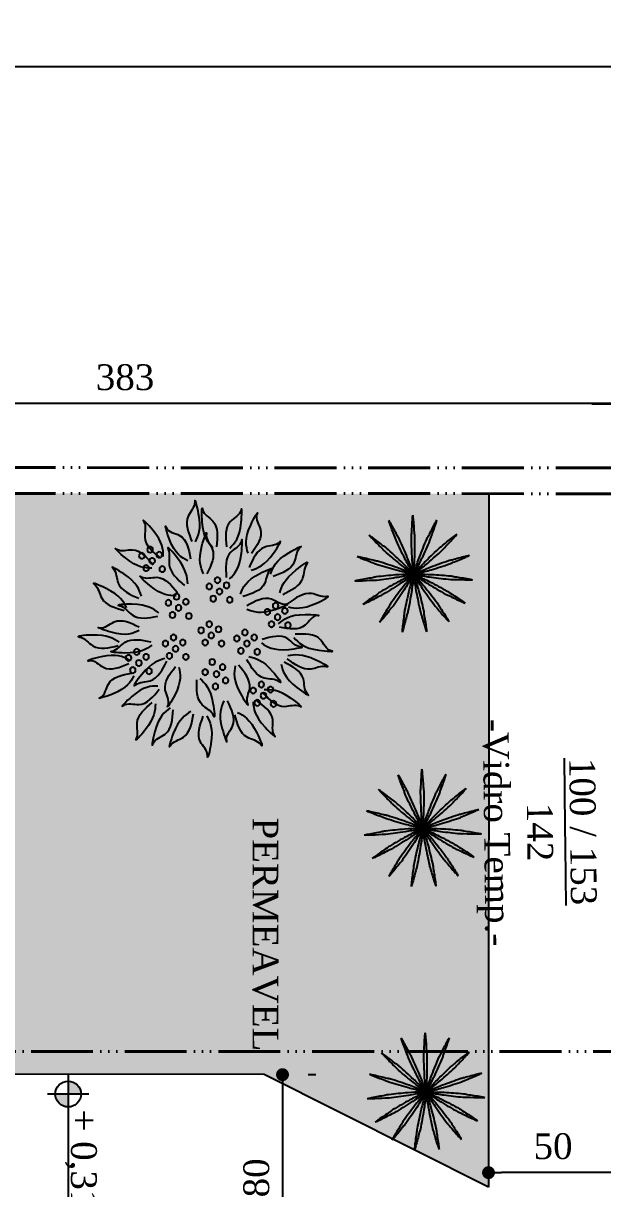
# Model space of a CAD drawing. Header units: centimetres. Extents: x -48696 to 156237, y -5617 to 29024.
# Drawn here: x 80118.1 to 80342.6, y 15266.9 to 15718.5 of the extents above; entities that cross this region are included whole.
import ezdxf

# ---------------------------------------------------------------- set-up
doc = ezdxf.new("R2010")
doc.units = ezdxf.units.CM
doc.linetypes.add('ACAD_ISO06W100', pattern=[36, 24, -3, 0, -3, 0, -3, 0, -3])
for name, color, linetype, lineweight in [('Corte Planta', 4, 'ACAD_ISO06W100', 40), ('Hachura', 1, 'Continuous', 9), ('Portas - Janelas', 2, 'Continuous', 20)]:
    doc.layers.add(name, color=color, linetype=linetype, lineweight=lineweight)
for name, color, linetype in [('Hachuria - Moveis', 1, 'Continuous'), ('MOLHO', 114, 'Continuous'), ('paisajismo', 7, 'Continuous'), ('PN010', 1, 'Continuous'), ('Portas-Cotas', 2, 'Continuous'), ('Texto', 2, 'Continuous')]:
    doc.layers.add(name, color=color, linetype=linetype)
doc.styles.add('Valéria', font='romantic.ttf', dxfattribs={"height": 10})
doc.dimstyles.new('Cota - 50', dxfattribs={"dimtxt": 10, "dimasz": 5, "dimexe": 10, "dimexo": 20, "dimgap": 5, "dimtad": 1, "dimtxsty": 'Valéria', "dimblk": 'DOT', "dimcen": 0, "dimclrd": 12, "dimclre": 12, "dimclrt": 2, "dimazin": 2, "dimtfac": 1, "dimtix": 1, "dimtmove": 0, "dimatfit": 3, "dimldrblk": 'DOT', "dimfxl": 1, "dimarcsym": 0})

# ---------------------------------------------------------------- blocks, each defined once
blk = doc.blocks.new('A$C375069E9')
at = {"layer": 'paisajismo', "color": 221}
for centre in [(1.295, 2.06), (0.523, 1.919), (1.375, 1.959), (1.436, 2.03), (1.486, 1.939), (0.603, 1.819), (0.663, 1.889), (1.305, 1.899), (1.426, 1.859), (0.533, 1.759), (0.653, 1.719), (0.713, 1.799), (1.034, 1.759), (1.175, 1.729), (1.044, 1.598), (1.115, 1.658), (1.225, 1.638), (1.165, 1.558), (1.546, 1.488), (0.693, 1.348), (0.753, 1.448), (0.814, 1.358), (0.884, 1.418), (1.115, 1.408), (1.255, 1.378), (1.626, 1.388), (1.687, 1.458), (1.737, 1.368), (0.834, 1.247), (0.934, 1.317), (1.125, 1.247), (1.195, 1.307), (1.305, 1.287), (1.556, 1.327), (1.677, 1.287), (1.245, 1.207), (0.984, 1.057), (1.125, 1.027), (1.386, 1.087), (1.526, 1.057), (0.994, 0.896), (1.064, 0.956), (1.175, 0.936), (1.396, 0.926), (1.466, 0.986), (1.576, 0.966), (1.115, 0.856), (1.516, 0.886), (1.847, 0.826), (1.988, 0.796), (0.844, 0.696), (0.984, 0.666), (1.857, 0.666), (1.927, 0.726), (2.038, 0.706), (0.924, 0.595), (1.034, 0.575), (1.978, 0.625), (0.854, 0.535), (0.974, 0.495)]:
    blk.add_circle(centre, 0.0284, dxfattribs=at)
at = {"layer": 'paisajismo', "color": 124}
for points in [[(1.176, 2.118), (1.049, 2.364), (1.042, 2.49), (1.043, 2.485), (1.153, 2.379), (1.207, 2.133)], [(0.998, 2.06), (0.956, 2.334), (0.888, 2.44), (0.889, 2.435), (0.863, 2.285), (0.965, 2.054)], [(1.475, 2.065), (1.512, 2.34), (1.578, 2.447), (1.577, 2.442), (1.606, 2.292), (1.509, 2.06)], [(1.308, 1.969), (1.401, 2.229), (1.391, 2.355), (1.391, 2.35), (1.296, 2.23), (1.275, 1.979)], [(0.664, 1.826), (0.579, 2.089), (0.495, 2.183), (0.497, 2.179), (0.495, 2.026), (0.632, 1.814)], [(0.912, 1.994), (0.683, 2.149), (0.616, 2.257), (0.62, 2.253), (0.767, 2.212), (0.932, 2.022)], [(1.122, 1.799), (1.058, 2.068), (1.082, 2.193), (1.082, 2.187), (1.163, 2.058), (1.156, 1.806)], [(1.614, 1.981), (1.84, 2.142), (1.904, 2.25), (1.9, 2.247), (1.754, 2.203), (1.593, 2.009)], [(1.798, 1.89), (2.008, 2.07), (2.062, 2.185), (2.059, 2.181), (1.917, 2.123), (1.775, 1.916)], [(1.453, 1.657), (1.451, 1.934), (1.501, 2.049), (1.5, 2.044), (1.55, 1.9), (1.487, 1.656)], [(0.543, 1.718), (0.292, 1.836), (0.209, 1.931), (0.213, 1.928), (0.366, 1.911), (0.558, 1.749)], [(0.988, 1.675), (0.841, 1.91), (0.737, 1.981), (0.74, 1.977), (0.775, 1.828), (0.959, 1.656)], [(1.836, 1.699), (2.004, 1.919), (2.114, 1.98), (2.111, 1.977), (2.062, 1.832), (1.862, 1.678)], [(1.602, 1.593), (1.803, 1.784), (1.851, 1.901), (1.848, 1.896), (1.709, 1.832), (1.578, 1.618)], [(0.438, 1.564), (0.237, 1.755), (0.118, 1.797), (0.122, 1.794), (0.194, 1.659), (0.415, 1.539)], [(2.005, 1.668), (2.28, 1.695), (2.39, 1.758), (2.385, 1.756), (2.236, 1.791), (2.001, 1.702)], [(0.896, 1.541), (0.624, 1.594), (0.52, 1.667), (0.525, 1.665), (0.677, 1.685), (0.903, 1.575)], [(1.751, 1.486), (2.002, 1.603), (2.129, 1.605), (2.124, 1.604), (2.013, 1.498), (1.765, 1.455)], [(2.053, 1.488), (2.306, 1.601), (2.432, 1.601), (2.427, 1.6), (2.315, 1.496), (2.066, 1.456)], [(0.553, 1.432), (0.276, 1.415), (0.158, 1.46), (0.163, 1.459), (0.305, 1.517), (0.551, 1.466)], [(2.055, 1.326), (2.31, 1.218), (2.436, 1.221), (2.431, 1.222), (2.317, 1.323), (2.067, 1.357)], [(0.405, 1.262), (0.131, 1.304), (0.009, 1.27), (0.015, 1.27), (0.151, 1.2), (0.401, 1.228)], [(0.773, 1.195), (0.528, 1.324), (0.402, 1.332), (0.407, 1.33), (0.513, 1.219), (0.758, 1.164)], [(1.8, 1.231), (2.076, 1.215), (2.195, 1.26), (2.189, 1.259), (2.047, 1.316), (1.801, 1.265)], [(2.115, 1.151), (2.39, 1.183), (2.511, 1.145), (2.506, 1.145), (2.367, 1.08), (2.118, 1.117)], [(0.447, 1.106), (0.23, 0.934), (0.107, 0.902), (0.112, 0.905), (0.195, 1.033), (0.426, 1.133)], [(1.701, 1.076), (1.958, 0.973), (2.046, 0.883), (2.041, 0.885), (1.889, 0.894), (1.687, 1.045)], [(1.928, 1.076), (2.139, 0.896), (2.26, 0.861), (2.255, 0.863), (2.177, 0.995), (1.949, 1.102)], [(0.483, 0.904), (0.251, 0.752), (0.126, 0.732), (0.131, 0.734), (0.226, 0.854), (0.465, 0.933)], [(0.883, 0.989), (0.609, 0.948), (0.503, 0.88), (0.508, 0.882), (0.658, 0.855), (0.889, 0.956)], [(1.585, 0.962), (1.685, 0.704), (1.775, 0.615), (1.772, 0.62), (1.766, 0.772), (1.617, 0.976)], [(0.969, 0.852), (0.812, 0.624), (0.705, 0.557), (0.708, 0.561), (0.75, 0.708), (0.941, 0.872)], [(1.972, 0.836), (2.229, 0.733), (2.317, 0.642), (2.312, 0.645), (2.16, 0.653), (1.958, 0.804)], [(0.524, 0.758), (0.266, 0.658), (0.177, 0.569), (0.181, 0.571), (0.334, 0.578), (0.537, 0.726)], [(0.698, 0.783), (0.595, 0.526), (0.504, 0.438), (0.507, 0.442), (0.516, 0.595), (0.667, 0.796)], [(1.098, 0.722), (1.022, 0.455), (1.04, 0.33), (1.041, 0.335), (1.128, 0.461), (1.131, 0.713)], [(1.416, 0.791), (1.501, 0.528), (1.488, 0.402), (1.487, 0.407), (1.396, 0.53), (1.383, 0.782)], [(1.856, 0.722), (1.956, 0.464), (2.046, 0.374), (2.043, 0.379), (2.037, 0.532), (1.888, 0.735)], [(1.244, 0.6), (1.226, 0.324), (1.271, 0.206), (1.27, 0.211), (1.328, 0.353), (1.278, 0.599)], [(1.582, 0.621), (1.799, 0.449), (1.858, 0.337), (1.854, 0.341), (1.71, 0.393), (1.56, 0.595)], [(0.798, 0.546), (0.619, 0.335), (0.583, 0.214), (0.585, 0.218), (0.717, 0.297), (0.825, 0.524)], [(0.953, 0.499), (0.985, 0.224), (0.947, 0.103), (0.948, 0.108), (0.882, 0.247), (0.919, 0.496)], [(1.466, 0.475), (1.657, 0.274), (1.699, 0.155), (1.696, 0.159), (1.561, 0.231), (1.441, 0.452)], [(1.128, 0.401), (1.199, 0.134), (1.18, 0.009), (1.179, 0.014), (1.094, 0.142), (1.095, 0.393)]]:
    blk.add_spline(points, degree=3, dxfattribs=at)
blk = doc.blocks.new('MOLHO2')
for points in [[(-0.063, 0.454, -0.04965), (-0.063, 0.499, -0.013329), (-0.067, 0.668, -0.009979), (-0.066, 0.719, -0.607526)], [(-0.021, 0.458, 0.04965), (-0.03, 0.502, 0.013329), (-0.056, 0.669, 0.009979), (-0.066, 0.719, 0.607526)], [(-0.205, 0.41, 0.04965), (-0.231, 0.447, 0.013329), (-0.323, 0.589, 0.009979), (-0.353, 0.63, 0.607526)], [(-0.242, 0.389, -0.04965), (-0.26, 0.431, -0.013329), (-0.333, 0.583, -0.009979), (-0.353, 0.63, -0.607526)], [(0.127, 0.44, -0.04965), (0.146, 0.482, -0.013329), (0.21, 0.638, -0.009979), (0.232, 0.684, -0.607526)], [(0.167, 0.427, 0.04965), (0.177, 0.471, 0.013329), (0.221, 0.634, 0.009979), (0.232, 0.684, 0.607526)], [(-0.354, 0.291, 0.04965), (-0.393, 0.314, 0.013329), (-0.535, 0.406, 0.009979), (-0.579, 0.432, 0.607526)], [(-0.379, 0.257, -0.04965), (-0.413, 0.288, -0.013329), (-0.542, 0.397, -0.009979), (-0.579, 0.432, -0.607526)], [(0, 0, -0.009979), (-0.01, 0.05, -0.013329), (-0.037, 0.217, -0.009462), (-0.063, 0.454, -0.009462)], [(0, 0, 0.009979), (0.001, 0.051, 0.013329), (-0.004, 0.22, 0.009462), (-0.021, 0.458, 0.009462)], [(0, 0, -0.009979), (0.011, 0.05, -0.013329), (0.055, 0.213, -0.009462), (0.127, 0.44, -0.009462)], [(0.295, 0.35, -0.04965), (0.329, 0.381, -0.013329), (0.452, 0.497, -0.009979), (0.49, 0.531, -0.607526)], [(0.326, 0.322, 0.04965), (0.353, 0.358, 0.013329), (0.46, 0.49, 0.009979), (0.49, 0.531, 0.607526)], [(0, 0, 0.009979), (-0.037, 0.035, 0.013329), (-0.166, 0.144, 0.009462), (-0.354, 0.291, 0.009462)], [(0, 0, -0.009979), (-0.03, 0.041, -0.013329), (-0.122, 0.183, -0.009462), (-0.242, 0.389, -0.009462)], [(0, 0, 0.009979), (-0.02, 0.047, 0.013329), (-0.093, 0.199, 0.009462), (-0.205, 0.41, 0.009462)], [(0, 0, 0.009979), (0.022, 0.046, 0.013329), (0.086, 0.202, 0.009462), (0.167, 0.427, 0.009462)], [(0, 0, -0.009979), (0.03, 0.041, -0.013329), (0.137, 0.172, -0.009462), (0.295, 0.35, -0.009462)], [(0, 0, 0.009979), (0.038, 0.033, 0.013329), (0.161, 0.15, 0.009462), (0.326, 0.322, 0.009462)], [(0.412, 0.2, -0.04965), (0.455, 0.214, -0.013329), (0.615, 0.271, -0.009979), (0.664, 0.285, -0.607526)], [(0.429, 0.161, 0.04965), (0.469, 0.183, 0.013329), (0.619, 0.26, 0.009979), (0.664, 0.285, 0.607526)], [(-0.451, 0.08, -0.04965), (-0.494, 0.095, -0.013329), (-0.656, 0.143, -0.009979), (-0.705, 0.159, -0.607526)], [(-0.442, 0.121, 0.04965), (-0.487, 0.127, 0.013329), (-0.654, 0.154, 0.009979), (-0.705, 0.159, 0.607526)], [(0, 0, -0.009979), (-0.044, 0.026, -0.013329), (-0.186, 0.118, -0.009462), (-0.379, 0.257, -0.009462)], [(0, 0, -0.009979), (0.044, 0.025, -0.013329), (0.195, 0.102, -0.009462), (0.412, 0.2, -0.009462)], [(0, 0, 0.009979), (0.049, 0.015, 0.013329), (0.208, 0.071, 0.009462), (0.429, 0.161, 0.009462)], [(0, 0, -0.009979), (-0.051, 0.006, -0.013329), (-0.218, 0.032, -0.009462), (-0.451, 0.08, -0.009462)], [(0, 0, 0.009979), (-0.048, 0.017, 0.013329), (-0.21, 0.064, 0.009462), (-0.442, 0.121, 0.009462)], [(0, 0, -0.009979), (0.051, 0.005, -0.013329), (0.22, 0.014, -0.009462), (0.458, 0.015, -0.009462)], [(0.458, 0.015, -0.04965), (0.503, 0.01, -0.013329), (0.672, -0.003, -0.009979), (0.722, -0.009, -0.607526)], [(-0.453, -0.069, 0.04965), (-0.496, -0.082, 0.013329), (-0.66, -0.126, 0.009979), (-0.708, -0.141, 0.607526)], [(-0.445, -0.11, -0.04965), (-0.49, -0.114, -0.013329), (-0.658, -0.137, -0.009979), (-0.708, -0.141, -0.607526)], [(0, 0, 0.009979), (-0.051, -0.004, 0.013329), (-0.218, -0.027, 0.009462), (-0.453, -0.069, 0.009462)], [(0, 0, -0.009979), (-0.048, -0.015, -0.013329), (-0.212, -0.059, -0.009462), (-0.445, -0.11, -0.009462)], [(0, 0, 0.009979), (-0.045, -0.025, 0.013329), (-0.189, -0.113, 0.009462), (-0.386, -0.247, 0.009462)], [(0, 0, -0.009979), (-0.038, -0.034, -0.013329), (-0.17, -0.14, -0.009462), (-0.362, -0.281, -0.009462)], [(0, 0, 0.009979), (-0.031, -0.041, 0.013329), (-0.126, -0.18, 0.009462), (-0.252, -0.383, 0.009462)], [(0, 0, -0.009979), (-0.021, -0.046, -0.013329), (-0.098, -0.197, -0.009462), (-0.216, -0.404, -0.009462)], [(0, 0, 0.009979), (-0.012, -0.05, 0.013329), (-0.042, -0.216, 0.009462), (-0.075, -0.452, 0.009462)], [(0, 0, -0.009979), (0, -0.051, -0.013329), (-0.009, -0.22, -0.009462), (-0.033, -0.457, -0.009462)], [(0, 0, -0.009979), (0.038, -0.034, -0.013329), (0.157, -0.154, -0.009462), (0.318, -0.33, -0.009462)], [(0, 0, 0.009979), (0.05, -0.006, 0.013329), (0.219, -0.019, 0.009462), (0.457, -0.027, 0.009462)], [(0, 0, 0.009979), (0.044, -0.026, 0.013329), (0.192, -0.107, 0.009462), (0.407, -0.211, 0.009462)], [(0, 0, -0.009979), (0.048, -0.016, -0.013329), (0.206, -0.077, -0.009462), (0.425, -0.172, -0.009462)], [(0, 0, 0.009979), (0.029, -0.042, 0.013329), (0.132, -0.176, 0.009462), (0.286, -0.358, 0.009462)], [(0, 0, 0.009979), (0.01, -0.05, 0.013329), (0.049, -0.214, 0.009462), (0.116, -0.443, 0.009462)], [(0, 0, -0.009979), (0.02, -0.047, -0.013329), (0.081, -0.205, -0.009462), (0.156, -0.431, -0.009462)], [(0.457, -0.027, 0.04965), (0.503, -0.023, 0.013329), (0.672, -0.014, 0.009979), (0.722, -0.009, 0.607526)], [(-0.386, -0.247, 0.04965), (-0.42, -0.277, 0.013329), (-0.552, -0.383, 0.009979), (-0.59, -0.417, 0.607526)], [(-0.362, -0.281, -0.04965), (-0.401, -0.304, -0.013329), (-0.545, -0.392, -0.009979), (-0.59, -0.417, -0.607526)], [(0.407, -0.211, 0.04965), (0.45, -0.225, 0.013329), (0.608, -0.286, 0.009979), (0.656, -0.302, 0.607526)], [(0.425, -0.172, -0.04965), (0.464, -0.195, -0.013329), (0.612, -0.276, -0.009979), (0.656, -0.302, -0.607526)], [(-0.252, -0.383, 0.04965), (-0.271, -0.424, 0.013329), (-0.348, -0.575, 0.009979), (-0.369, -0.621, 0.607526)], [(-0.216, -0.404, -0.04965), (-0.243, -0.441, -0.013329), (-0.338, -0.58, -0.009979), (-0.369, -0.621, -0.607526)], [(0.286, -0.358, 0.04965), (0.319, -0.389, 0.013329), (0.439, -0.509, 0.009979), (0.476, -0.543, 0.607526)], [(0.318, -0.33, -0.04965), (0.344, -0.367, -0.013329), (0.447, -0.501, -0.009979), (0.476, -0.543, -0.607526)], [(-0.075, -0.452, 0.04965), (-0.075, -0.497, 0.013329), (-0.084, -0.666, 0.009979), (-0.085, -0.717, 0.607526)], [(-0.033, -0.457, -0.04965), (-0.043, -0.501, -0.013329), (-0.073, -0.668, -0.009979), (-0.085, -0.717, -0.607526)], [(0.116, -0.443, 0.04965), (0.133, -0.485, 0.013329), (0.194, -0.643, 0.009979), (0.214, -0.69, 0.607526)], [(0.156, -0.431, -0.04965), (0.165, -0.475, -0.013329), (0.205, -0.64, -0.009979), (0.214, -0.69, -0.607526)]]:
    blk.add_lwpolyline(points, format="xyb")
blk = doc.blocks.new('VEG3')
at = {"layer": 'MOLHO', "xscale": 0.6290189251151159, "yscale": 0.6290189251151159, "zscale": 0.6290189251151159}
blk.add_blockref('MOLHO2', (-0.121, 0.0672), dxfattribs=at)
blk = doc.blocks.new('_Dot')
at = {"color": 0, "linetype": 'ByBlock', "lineweight": -2}
blk.add_line((-0.5, 0), (-1, 0), dxfattribs=at)
at = {"color": 0, "linetype": 'ByBlock', "const_width": 0.5}
blk.add_lwpolyline([(-0.25, 0, 1), (0.25, 0, 1)], format="xyb", close=True, dxfattribs=at)
blk = doc.blocks.new('*D1433')
at = {"color": 12, "lineweight": -2, "transparency": 16777216}
for p, q in [((80348.41, 15557.47), (80348.41, 15580.84)), ((80363.41, 15542.67), (80363.41, 15580.84)), ((80343.41, 15570.84), (80338.41, 15570.84)), ((80363.41, 15570.84), (80348.41, 15570.84)), ((80368.41, 15570.84), (80373.41, 15570.84))]:
    blk.add_line(p, q, dxfattribs=at)
at = {"layer": 'Defpoints', "color": 0, "transparency": 16777216}
for p in [(80348.41, 15570.84), (80348.41, 15537.47), (80363.41, 15522.67)]:
    blk.add_point(p, dxfattribs=at)
at = {"color": 12, "lineweight": -2, "transparency": 16777216, "xscale": 5, "yscale": 5, "zscale": 5}
blk.add_blockref('_Dot', (80348.41, 15570.84), dxfattribs=at)
at = {"color": 12, "lineweight": -2, "transparency": 16777216, "xscale": 5, "yscale": 5, "zscale": 5, "rotation": 180}
blk.add_blockref('_Dot', (80363.41, 15570.84), dxfattribs=at)
at = {"color": 2, "transparency": 16777216, "insert": (80355.91, 15581.03), "char_height": 10, "attachment_point": 5, "style": 'Valéria'}
blk.add_mtext('15', dxfattribs=at)
blk = doc.blocks.new('*D1408')
at = {"color": 12, "lineweight": -2, "transparency": 16777216}
for p, q in [((80298.4, 15287.51), (80298.4, 15283.14)), ((80348.4, 15287.48), (80348.4, 15283.14)), ((80343.4, 15273.14), (80303.4, 15273.14))]:
    blk.add_line(p, q, dxfattribs=at)
at = {"layer": 'Defpoints', "color": 0, "transparency": 16777216}
for p in [(80298.4, 15273.14), (80298.4, 15267.51), (80348.4, 15267.48)]:
    blk.add_point(p, dxfattribs=at)
at = {"color": 12, "lineweight": -2, "transparency": 16777216, "xscale": 5, "yscale": 5, "zscale": 5, "rotation": 180}
blk.add_blockref('_Dot', (80298.4, 15273.14), dxfattribs=at)
at = {"color": 12, "lineweight": -2, "transparency": 16777216, "xscale": 5, "yscale": 5, "zscale": 5}
blk.add_blockref('_Dot', (80348.4, 15273.14), dxfattribs=at)
at = {"color": 2, "transparency": 16777216, "insert": (80323.4, 15283.33), "char_height": 10, "attachment_point": 5, "style": 'Valéria'}
blk.add_mtext('50', dxfattribs=at)
blk = doc.blocks.new('*D1457')
at = {"color": 12, "lineweight": -2, "transparency": 16777216}
for p, q in [((80231.47, 15311.1), (80228.58, 15311.1)), ((80218.58, 15306.1), (80218.58, 15236.11)), ((80231.32, 15231.11), (80228.58, 15231.11))]:
    blk.add_line(p, q, dxfattribs=at)
at = {"layer": 'Defpoints', "color": 0, "transparency": 16777216}
for p in [(80211.47, 15311.1), (80211.32, 15231.11), (80218.58, 15231.11)]:
    blk.add_point(p, dxfattribs=at)
at = {"color": 12, "lineweight": -2, "transparency": 16777216, "xscale": 5, "yscale": 5, "zscale": 5}
for p, rotation in [((80218.58, 15311.1), 90), ((80218.58, 15231.11), 270)]:
    blk.add_blockref('_Dot', p, dxfattribs=dict(at, rotation=rotation))
at = {"color": 2, "transparency": 16777216, "insert": (80208.47, 15271.11), "char_height": 10, "attachment_point": 5, "rotation": 90, "style": 'Valéria'}
blk.add_mtext('80', dxfattribs=at)
blk = doc.blocks.new('*D1486')
at = {"color": 12, "lineweight": -2, "transparency": 16777216}
for p, q in [((79954.85, 15566.42), (79954.85, 15711.71)), ((82455.41, 15557.46), (82455.41, 15711.71)), ((79959.85, 15701.71), (82450.41, 15701.71))]:
    blk.add_line(p, q, dxfattribs=at)
at = {"layer": 'Defpoints', "color": 0, "transparency": 16777216}
for p in [(82455.41, 15701.71), (79954.85, 15546.42), (82455.41, 15537.46)]:
    blk.add_point(p, dxfattribs=at)
at = {"color": 12, "lineweight": -2, "transparency": 16777216, "xscale": 5, "yscale": 5, "zscale": 5, "rotation": 180}
blk.add_blockref('_Dot', (79954.85, 15701.71), dxfattribs=at)
at = {"color": 12, "lineweight": -2, "transparency": 16777216, "xscale": 5, "yscale": 5, "zscale": 5}
blk.add_blockref('_Dot', (82455.41, 15701.71), dxfattribs=at)
at = {"color": 2, "transparency": 16777216, "insert": (81205.13, 15711.91), "char_height": 10, "attachment_point": 5, "style": 'Valéria'}
blk.add_mtext('2500', dxfattribs=at)
blk = doc.blocks.new('*D1510')
at = {"color": 12, "lineweight": -2, "transparency": 16777216}
for p, q in [((79966.72, 15566.41), (79966.72, 15581.18)), ((80348.42, 15566.19), (80348.42, 15581.18)), ((80343.42, 15571.18), (79971.72, 15571.18))]:
    blk.add_line(p, q, dxfattribs=at)
at = {"layer": 'Defpoints', "color": 0, "transparency": 16777216}
for p in [(79966.72, 15571.18), (79966.72, 15546.41), (80348.42, 15546.19)]:
    blk.add_point(p, dxfattribs=at)
at = {"color": 12, "lineweight": -2, "transparency": 16777216, "xscale": 5, "yscale": 5, "zscale": 5, "rotation": 180}
blk.add_blockref('_Dot', (79966.72, 15571.18), dxfattribs=at)
at = {"color": 12, "lineweight": -2, "transparency": 16777216, "xscale": 5, "yscale": 5, "zscale": 5}
blk.add_blockref('_Dot', (80348.42, 15571.18), dxfattribs=at)
at = {"color": 2, "transparency": 16777216, "insert": (80157.57, 15581.28), "char_height": 10, "attachment_point": 5, "style": 'Valéria'}
blk.add_mtext('383', dxfattribs=at)

msp = doc.modelspace()

# ---------------------------------------------------------------- hatches: boundary and pattern name
h = msp.add_hatch()
h.set_pattern_fill('GRASS2', color=74, scale=15, angle=-90, pattern_type=2)
h.set_pattern_definition([(270, (0.3, -4.5), (15, -15), [2.25, -0.45, 0.6, -0.45, 2.25, -9]), (270, (0.75, -3.75), (15, -15), [1.5, -1.125, 2.25, -1.125, 1.5, -7.5]), (270, (6.75, -9), (15, -15), [1.875, -0.75, 1.875, -10.5]), (270, (9.75, -1.5), (15, -15), [0.75, -1.5, 0.75, -12]), (0, (9.75, -3), (15, 15), [1.35, -13.65]), (0, (0.75, -7.5), (15, 15), [1.5, -13.5]), (0, (6.75, -11.25), (15, 15), [1.5, -13.5]), (315, (0.6, -9.45), (15, -7e-15), [1.5, -19.7132034]), (45, (0.6, -5.55), (7e-15, 15), [1.5, -19.7132034]), (333.434949, (0.675, -9), (15, -8e-10), [1.5, -32.0410197]), (345.9637565, (0.75, -8.25), (15, -5e-10), [1.5, -60.3465844]), (345.9637565, (6.75, -12), (15, -5e-10), [1.2, -60.6465844]), (345.9637565, (9.75, -3.3), (15, -5e-10), [1.05, -60.7965844]), (14.0362435, (0.75, -6.75), (15, 5e-10), [1.5, -60.3465844]), (14.0362435, (6.75, -10.5), (15, 5e-10), [1.2, -60.6465844]), (14.0362435, (9.75, -2.7), (15, 5e-10), [1.05, -60.7965844]), (26.565051, (0.675, -6), (15, 6e-09), [1.5, -32.041002])])
h.paths.add_polyline_path([(80298.5533, 15536.21459), (79965.15992, 15536.40905), (79971.96683, 15311.55472), (80211.47473, 15311.10493), (80298.33242, 15267.50625)])
at = {"layer": 'Portas - Janelas'}
h = msp.add_hatch(color=256, dxfattribs=at)
edge = h.paths.add_edge_path()
edge.add_arc((80135.53496, 15303.59333), 5, 0, 90)
edge.add_line((80135.53496, 15308.59333), (80135.53496, 15303.59333))
edge.add_line((80135.53496, 15303.59333), (80140.53496, 15303.59333))
edge = h.paths.add_edge_path()
edge.add_arc((80135.53496, 15303.59333), 5, 180, 270)
edge.add_line((80135.53496, 15298.59333), (80135.53496, 15303.59333))
edge.add_line((80135.53496, 15303.59333), (80130.53496, 15303.59333))

# ---------------------------------------------------------------- linework, layer by layer
for p, q in [((80298.5533, 15536.21459), (80298.39656, 15267.47712)), ((80211.47473, 15311.10493), (79971.96683, 15311.55472)), ((80298.33242, 15267.50625), (80211.47473, 15311.10493))]:
    msp.add_line(p, q)
at = {"layer": 'Corte Planta', "color": 4}
for p, q in [((80348.41915, 15546.18551), (79954.85244, 15546.41506)), ((80348.41332, 15536.18551), (79965.15992, 15536.40905))]:
    msp.add_line(p, q, dxfattribs=at)
at = {"layer": 'Corte Planta'}
msp.add_line((82831.33159, 15320.11087), (79772.79762, 15320.11087), dxfattribs=at)
at = {"layer": 'Hachuria - Moveis'}
msp.add_circle((80135.53496, 15303.59333), 5, dxfattribs=at)
at = {"layer": 'PN010'}
for p, q in [((80135.53496, 15311.59333), (80135.53496, 15234.36357)), ((80143.53496, 15303.59333), (80127.53496, 15303.59333))]:
    msp.add_line(p, q, dxfattribs=at)

# ---------------------------------------------------------------- block references
at = {"color": 2, "xscale": -39.43178529435056, "yscale": 39.43178529435056, "zscale": 39.43178529435056, "rotation": 270}
msp.add_blockref('A$C375069E9', (80139.43616, 15434.16832), dxfattribs=at)
at = {"layer": 'Hachura', "xscale": -50.39999999999999, "yscale": 50.40000000000001, "zscale": 50.40000000000001, "rotation": 150}
for p in [(80276.34921, 15504.88311), (80279.90783, 15406.40485), (80281.15874, 15304.27729)]:
    msp.add_blockref('VEG3', p, dxfattribs=at)

# ---------------------------------------------------------------- texts
at = {"layer": 'Portas-Cotas', "insert": (80339.11852, 15480.36172), "char_height": 10, "attachment_point": 1, "rotation": 270.6973117, "style": 'Valéria'}
msp.add_mtext_dynamic_manual_height_columns('\\pxqc;{\\L100 / 153\\P}142\\P-Vidro Temp.-', width=150, gutter_width=50, heights=[0], dxfattribs=at)
at = {"layer": 'Portas-Cotas', "insert": (80216.95348, 15365.44262), "char_height": 10, "attachment_point": 2, "rotation": 270, "style": 'Valéria'}
msp.add_mtext('PERMEAVEL', dxfattribs=at)
at = {"layer": 'Texto', "insert": (80146.64147, 15297.62985), "char_height": 10, "attachment_point": 1, "rotation": 270, "style": 'Valéria'}
msp.add_mtext('+ 0,31 (N.O.)', dxfattribs=at)

# ---------------------------------------------------------------- dimensions: what is measured, and where the dimension line sits
for base, p1, p2, text, picture, middle in [((82455.40803, 15701.71474), (79954.85244, 15546.41506), (82455.40803, 15537.46027), '2500', '*D1486', (81205.13023, 15711.90705)), ((79966.71928, 15571.18137), (80348.41915, 15546.18551), (79966.71928, 15546.40814), '383', '*D1510', (80157.56921, 15581.28492))]:
    dim = msp.add_linear_dim(base=base, p1=p1, p2=p2, text=text, dimstyle='Cota - 50', override={"dimtxsty": 'Valéria'})
    dim.commit()
    dim.dimension.update_dxf_attribs({"geometry": picture, "text_midpoint": middle})
for base, p1, p2, override, picture, middle in [((80348.41406, 15570.84059), (80363.41062, 15522.66668), (80348.41406, 15537.46837), {"dimtxsty": 'Valéria', "dimtmove": 1}, '*D1433', (80355.91234, 15581.0329)), ((80298.39658, 15273.13567), (80348.39657, 15267.47712), (80298.39658, 15267.50629), {"dimtxsty": 'Valéria'}, '*D1408', (80323.39658, 15283.32797))]:
    dim = msp.add_linear_dim(base=base, p1=p1, p2=p2, dimstyle='Cota - 50', override=override)
    dim.commit()
    dim.dimension.update_dxf_attribs({"geometry": picture, "text_midpoint": middle})
dim = msp.add_linear_dim(base=(80218.57728, 15231.10527), p1=(80211.47473, 15311.10493), p2=(80211.32476, 15231.10527), angle=270, dimstyle='Cota - 50', override={"dimtxsty": 'Valéria'})
dim.commit()
dim.dimension.update_dxf_attribs({"geometry": '*D1457', "text_midpoint": (80208.46633, 15271.1051)})

doc.saveas('drawing.dxf')
